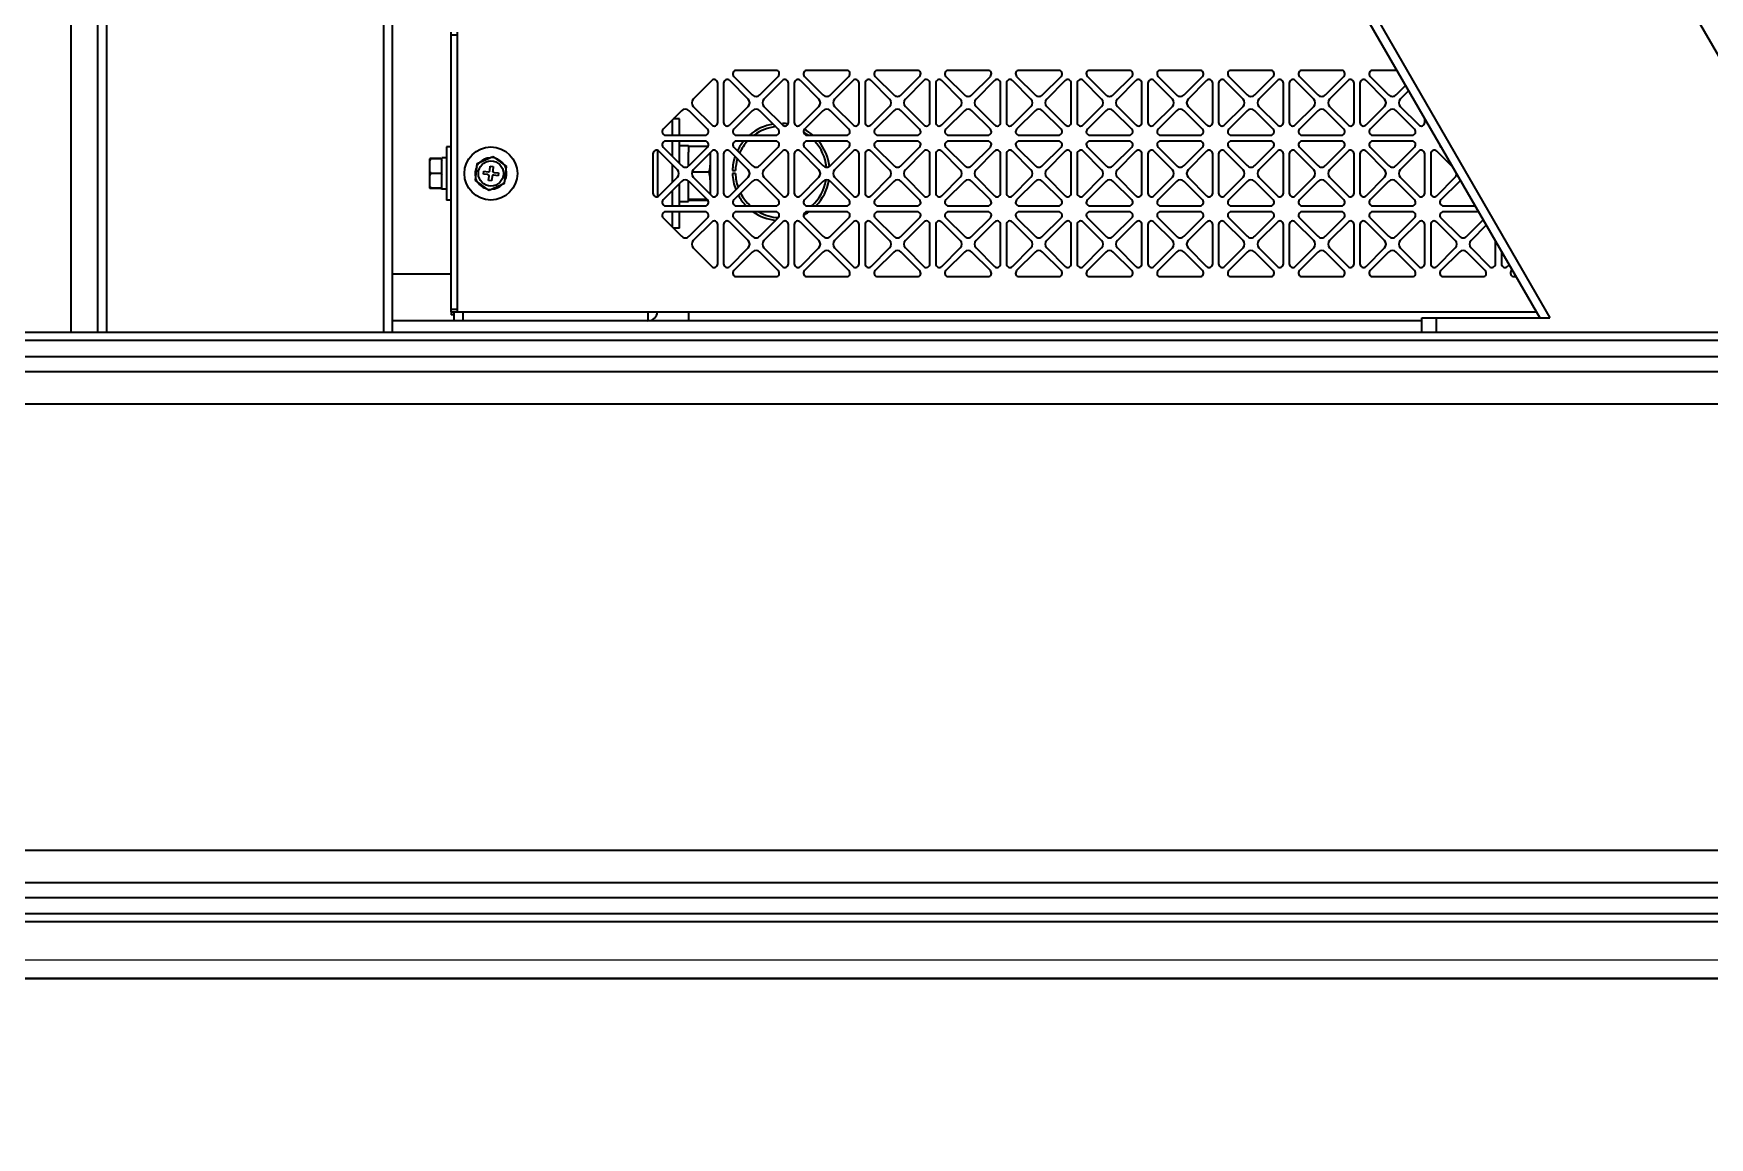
# Model space of a CAD drawing. Header units: millimetres. Extents: x 32496 to 166256, y 3504 to 23939.
# Drawn here: x 72900 to 73469, y 12027 to 12402 of the extents above; entities that cross this region are included whole.
import ezdxf

# ---------------------------------------------------------------- set-up
doc = ezdxf.new("R2010")
doc.units = ezdxf.units.MM
doc.layers.get('0').update_dxf_attribs({"lineweight": 35})
doc.layers.add('02___PRT_ALL_AXES', color=90, linetype='Continuous')

# ---------------------------------------------------------------- blocks, each defined once
blk = doc.blocks.new('DRGTJHYTHRTTR')
at = {"layer": '02___PRT_ALL_AXES', "color": 7, "linetype": 'Continuous'}
blk.add_line((60556.04, -50885.69), (45964.04, -50885.69), dxfattribs=at)
blk = doc.blocks.new('8-1250')
at = {"linetype": 'Continuous'}
for p, q in [((-133.13, -34671.29), (-133.13, -32152.29)), ((-124.13, -32152.29), (-124.13, -34671.29)), ((-121.13, -32152.29), (-121.13, -34671.29)), ((-27.13, -32152.29), (-27.13, -34671.29)), ((-19.13, -33806.26), (477.41, -34666.29)), ((-19.13, -33994.26), (368.87, -34666.29)), ((-19.13, -34000.26), (365.4, -34666.29)), ((-24.13, -34039.83), (-24.13, -34671.29)), ((-4.13, -34664.29), (-4.13, -34569.29)), ((-2.13, -34570.29), (-4.13, -34570.29)), ((-2.13, -34569.29), (-2.13, -34570.29)), ((-2.13, -34570.29), (-2.13, -34663.29)), ((106.06, -34582.29), (92.68, -34582.29)), ((130.06, -34582.29), (116.68, -34582.29)), ((154.06, -34582.29), (140.68, -34582.29)), ((178.06, -34582.29), (164.68, -34582.29)), ((202.06, -34582.29), (188.68, -34582.29)), ((226.06, -34582.29), (212.68, -34582.29)), ((250.06, -34582.29), (236.68, -34582.29)), ((274.06, -34582.29), (260.68, -34582.29)), ((298.06, -34582.29), (284.68, -34582.29)), ((316.9, -34582.29), (308.68, -34582.29)), ((84.32, -34585.75), (78.06, -34592.02)), ((86.37, -34599.98), (86.37, -34586.6)), ((88.37, -34586.6), (88.37, -34599.98)), ((96.69, -34592.02), (90.42, -34585.75)), ((91.83, -34584.34), (98.1, -34590.6)), ((100.65, -34590.6), (106.91, -34584.34)), ((108.32, -34585.75), (102.06, -34592.02)), ((110.37, -34599.98), (110.37, -34586.6)), ((112.37, -34586.6), (112.37, -34599.98)), ((120.69, -34592.02), (114.42, -34585.75)), ((115.83, -34584.34), (122.1, -34590.6)), ((124.65, -34590.6), (130.91, -34584.34)), ((132.32, -34585.75), (126.06, -34592.02)), ((134.37, -34599.98), (134.37, -34586.6)), ((136.37, -34586.6), (136.37, -34599.98)), ((144.69, -34592.02), (138.42, -34585.75)), ((139.83, -34584.34), (146.1, -34590.6)), ((148.65, -34590.6), (154.91, -34584.34)), ((156.32, -34585.75), (150.06, -34592.02)), ((158.37, -34599.98), (158.37, -34586.6)), ((160.37, -34586.6), (160.37, -34599.98)), ((168.69, -34592.02), (162.42, -34585.75)), ((163.83, -34584.34), (170.1, -34590.6)), ((172.65, -34590.6), (178.91, -34584.34)), ((180.32, -34585.75), (174.06, -34592.02)), ((182.37, -34599.98), (182.37, -34586.6)), ((184.37, -34586.6), (184.37, -34599.98)), ((192.69, -34592.02), (186.42, -34585.75)), ((187.83, -34584.34), (194.1, -34590.6)), ((196.65, -34590.6), (202.91, -34584.34)), ((204.32, -34585.75), (198.06, -34592.02)), ((206.37, -34599.98), (206.37, -34586.6)), ((208.37, -34586.6), (208.37, -34599.98)), ((216.69, -34592.02), (210.42, -34585.75)), ((211.83, -34584.34), (218.1, -34590.6)), ((220.65, -34590.6), (226.91, -34584.34)), ((228.32, -34585.75), (222.06, -34592.02)), ((230.37, -34599.98), (230.37, -34586.6)), ((232.37, -34586.6), (232.37, -34599.98)), ((240.69, -34592.02), (234.42, -34585.75)), ((235.83, -34584.34), (242.1, -34590.6)), ((244.65, -34590.6), (250.91, -34584.34)), ((252.32, -34585.75), (246.06, -34592.02)), ((254.37, -34599.98), (254.37, -34586.6)), ((256.37, -34586.6), (256.37, -34599.98)), ((264.69, -34592.02), (258.42, -34585.75)), ((259.83, -34584.34), (266.1, -34590.6)), ((268.65, -34590.6), (274.91, -34584.34)), ((276.32, -34585.75), (270.06, -34592.02)), ((278.37, -34599.98), (278.37, -34586.6)), ((280.37, -34586.6), (280.37, -34599.98)), ((288.69, -34592.02), (282.42, -34585.75)), ((283.83, -34584.34), (290.1, -34590.6)), ((292.65, -34590.6), (298.91, -34584.34)), ((300.32, -34585.75), (294.06, -34592.02)), ((302.37, -34599.98), (302.37, -34586.6)), ((304.37, -34586.6), (304.37, -34599.98)), ((312.69, -34592.02), (306.42, -34585.75)), ((307.83, -34584.34), (314.1, -34590.6)), ((316.65, -34590.6), (319.85, -34587.39)), ((320.89, -34589.19), (318.06, -34592.02)), ((74.1, -34595.98), (67.83, -34602.24)), ((70.87, -34599.2), (70.87, -34604.29)), ((73.37, -34598.79), (71.29, -34598.79)), ((73.37, -34604.29), (73.37, -34598.79)), ((82.91, -34602.24), (76.65, -34595.98)), ((78.06, -34594.56), (84.32, -34600.83)), ((90.42, -34600.83), (96.69, -34594.56)), ((98.1, -34595.98), (91.83, -34602.24)), ((106.91, -34602.24), (100.65, -34595.98)), ((102.06, -34594.56), (108.32, -34600.83)), ((114.42, -34600.83), (120.69, -34594.56)), ((122.1, -34595.98), (115.83, -34602.24)), ((130.91, -34602.24), (124.65, -34595.98)), ((126.06, -34594.56), (132.32, -34600.83)), ((138.42, -34600.83), (144.69, -34594.56)), ((146.1, -34595.98), (139.83, -34602.24)), ((154.91, -34602.24), (148.65, -34595.98)), ((150.06, -34594.56), (156.32, -34600.83)), ((162.42, -34600.83), (168.69, -34594.56)), ((170.1, -34595.98), (163.83, -34602.24)), ((178.91, -34602.24), (172.65, -34595.98)), ((174.06, -34594.56), (180.32, -34600.83)), ((186.42, -34600.83), (192.69, -34594.56)), ((194.1, -34595.98), (187.83, -34602.24)), ((202.91, -34602.24), (196.65, -34595.98)), ((198.06, -34594.56), (204.32, -34600.83)), ((210.42, -34600.83), (216.69, -34594.56)), ((218.1, -34595.98), (211.83, -34602.24)), ((226.91, -34602.24), (220.65, -34595.98)), ((222.06, -34594.56), (228.32, -34600.83)), ((234.42, -34600.83), (240.69, -34594.56)), ((242.1, -34595.98), (235.83, -34602.24)), ((250.91, -34602.24), (244.65, -34595.98)), ((246.06, -34594.56), (252.32, -34600.83)), ((258.42, -34600.83), (264.69, -34594.56)), ((266.1, -34595.98), (259.83, -34602.24)), ((274.91, -34602.24), (268.65, -34595.98)), ((270.06, -34594.56), (276.32, -34600.83)), ((282.42, -34600.83), (288.69, -34594.56)), ((290.1, -34595.98), (283.83, -34602.24)), ((298.91, -34602.24), (292.65, -34595.98)), ((294.06, -34594.56), (300.32, -34600.83)), ((306.42, -34600.83), (312.69, -34594.56)), ((314.1, -34595.98), (307.83, -34602.24)), ((322.91, -34602.24), (316.65, -34595.98)), ((318.06, -34594.56), (324.32, -34600.83)), ((326.37, -34599.98), (326.37, -34598.69)), ((68.68, -34604.29), (82.06, -34604.29)), ((92.68, -34604.29), (106.06, -34604.29)), ((108.37, -34600.3), (108.37, -34600.87)), ((116.68, -34604.29), (130.06, -34604.29)), ((140.68, -34604.29), (154.06, -34604.29)), ((164.68, -34604.29), (178.06, -34604.29)), ((188.68, -34604.29), (202.06, -34604.29)), ((212.68, -34604.29), (226.06, -34604.29)), ((236.68, -34604.29), (250.06, -34604.29)), ((260.68, -34604.29), (274.06, -34604.29)), ((284.68, -34604.29), (298.06, -34604.29)), ((308.68, -34604.29), (322.06, -34604.29)), ((-4.13, -34608.29), (-5.73, -34608.29)), ((-5.73, -34608.29), (-5.73, -34626.29)), ((64.37, -34610.6), (64.37, -34623.98)), ((65.87, -34609.45), (65.87, -34625.13)), ((72.69, -34616.02), (66.42, -34609.75)), ((67.83, -34608.34), (74.1, -34614.6)), ((82.06, -34606.29), (68.68, -34606.29)), ((70.87, -34606.29), (70.87, -34611.37)), ((73.37, -34613.87), (73.37, -34606.29)), ((73.37, -34607.84), (76.47, -34607.84)), ((76.47, -34608.09), (76.47, -34607.84)), ((83.1, -34608.09), (76.47, -34608.09)), ((76.47, -34608.09), (76.47, -34610.06)), ((76.47, -34614.74), (76.47, -34610.06)), ((76.65, -34614.6), (82.91, -34608.34)), ((84.32, -34609.75), (78.06, -34616.02)), ((83.97, -34624.47), (83.97, -34610.1)), ((86.37, -34623.98), (86.37, -34610.6)), ((88.37, -34610.6), (88.37, -34623.98)), ((96.69, -34616.02), (90.42, -34609.75)), ((91.83, -34608.34), (98.1, -34614.6)), ((106.06, -34606.29), (92.68, -34606.29)), ((100.65, -34614.6), (106.91, -34608.34)), ((108.32, -34609.75), (102.06, -34616.02)), ((110.37, -34623.98), (110.37, -34610.6)), ((112.37, -34610.6), (112.37, -34623.98)), ((120.69, -34616.02), (114.42, -34609.75)), ((115.83, -34608.34), (122.1, -34614.6)), ((130.06, -34606.29), (116.68, -34606.29)), ((124.65, -34614.6), (130.91, -34608.34)), ((132.32, -34609.75), (126.06, -34616.02)), ((134.37, -34623.98), (134.37, -34610.6)), ((136.37, -34610.6), (136.37, -34623.98)), ((144.69, -34616.02), (138.42, -34609.75)), ((139.83, -34608.34), (146.1, -34614.6)), ((154.06, -34606.29), (140.68, -34606.29)), ((148.65, -34614.6), (154.91, -34608.34)), ((156.32, -34609.75), (150.06, -34616.02)), ((158.37, -34623.98), (158.37, -34610.6)), ((160.37, -34610.6), (160.37, -34623.98)), ((168.69, -34616.02), (162.42, -34609.75)), ((163.83, -34608.34), (170.1, -34614.6)), ((178.06, -34606.29), (164.68, -34606.29)), ((172.65, -34614.6), (178.91, -34608.34)), ((180.32, -34609.75), (174.06, -34616.02)), ((182.37, -34623.98), (182.37, -34610.6)), ((184.37, -34610.6), (184.37, -34623.98)), ((192.69, -34616.02), (186.42, -34609.75)), ((187.83, -34608.34), (194.1, -34614.6)), ((202.06, -34606.29), (188.68, -34606.29)), ((196.65, -34614.6), (202.91, -34608.34)), ((204.32, -34609.75), (198.06, -34616.02)), ((206.37, -34623.98), (206.37, -34610.6)), ((208.37, -34610.6), (208.37, -34623.98)), ((216.69, -34616.02), (210.42, -34609.75)), ((211.83, -34608.34), (218.1, -34614.6)), ((226.06, -34606.29), (212.68, -34606.29)), ((220.65, -34614.6), (226.91, -34608.34)), ((228.32, -34609.75), (222.06, -34616.02)), ((230.37, -34623.98), (230.37, -34610.6)), ((232.37, -34610.6), (232.37, -34623.98)), ((240.69, -34616.02), (234.42, -34609.75)), ((235.83, -34608.34), (242.1, -34614.6)), ((250.06, -34606.29), (236.68, -34606.29)), ((244.65, -34614.6), (250.91, -34608.34)), ((252.32, -34609.75), (246.06, -34616.02)), ((254.37, -34623.98), (254.37, -34610.6)), ((256.37, -34610.6), (256.37, -34623.98)), ((264.69, -34616.02), (258.42, -34609.75)), ((259.83, -34608.34), (266.1, -34614.6)), ((274.06, -34606.29), (260.68, -34606.29)), ((268.65, -34614.6), (274.91, -34608.34)), ((276.32, -34609.75), (270.06, -34616.02)), ((278.37, -34623.98), (278.37, -34610.6)), ((280.37, -34610.6), (280.37, -34623.98)), ((288.69, -34616.02), (282.42, -34609.75)), ((283.83, -34608.34), (290.1, -34614.6)), ((298.06, -34606.29), (284.68, -34606.29)), ((292.65, -34614.6), (298.91, -34608.34)), ((300.32, -34609.75), (294.06, -34616.02)), ((302.37, -34623.98), (302.37, -34610.6)), ((304.37, -34610.6), (304.37, -34623.98)), ((312.69, -34616.02), (306.42, -34609.75)), ((307.83, -34608.34), (314.1, -34614.6)), ((322.06, -34606.29), (308.68, -34606.29)), ((316.65, -34614.6), (322.91, -34608.34)), ((324.32, -34609.75), (318.06, -34616.02)), ((326.37, -34623.98), (326.37, -34610.6)), ((328.37, -34610.6), (328.37, -34623.98)), ((335.96, -34615.29), (330.42, -34609.75)), ((-11.33, -34612.25), (-11.33, -34612.29)), ((-11.33, -34612.29), (-11.03, -34612.29)), ((-11.33, -34622.29), (-11.33, -34612.29)), ((-7.63, -34612.24), (-11.03, -34612.24)), ((-7.63, -34612.29), (-11.03, -34612.29)), ((-7.33, -34612.29), (-7.63, -34612.29)), ((-5.73, -34611.94), (-7.33, -34611.94)), ((-7.33, -34622.64), (-7.33, -34611.94)), ((4.09, -34619.63), (4.71, -34613.89)), ((4.71, -34613.89), (9.99, -34611.55)), ((8.98, -34616.24), (9.14, -34614.75)), ((9.14, -34614.75), (10.14, -34614.86)), ((10.14, -34614.86), (9.98, -34616.35)), ((9.99, -34611.55), (14.65, -34614.95)), ((14.04, -34620.69), (14.65, -34614.95)), ((70.87, -34614.2), (70.87, -34620.37)), ((91.38, -34616.29), (92.38, -34616.29)), ((-7.63, -34617.29), (-11.03, -34617.29)), ((8.76, -34623.03), (4.09, -34619.63)), ((6.83, -34617.52), (6.94, -34616.53)), ((8.32, -34617.68), (6.83, -34617.52)), ((6.94, -34616.53), (8.43, -34616.69)), ((8.61, -34619.72), (8.77, -34618.23)), ((9.6, -34619.83), (8.61, -34619.72)), ((14.04, -34620.69), (8.76, -34623.03)), ((9.76, -34618.34), (9.6, -34619.83)), ((11.8, -34618.05), (10.31, -34617.89)), ((10.42, -34616.9), (11.91, -34617.06)), ((11.91, -34617.06), (11.8, -34618.05)), ((66.42, -34624.83), (72.69, -34618.56)), ((74.1, -34619.98), (67.83, -34626.24)), ((73.37, -34628.29), (73.37, -34620.7)), ((76.47, -34623.98), (76.47, -34619.83)), ((82.91, -34626.24), (76.65, -34619.98)), ((83.47, -34616.87), (77.59, -34616.87)), ((78.06, -34618.56), (84.32, -34624.83)), ((90.42, -34624.83), (96.69, -34618.56)), ((92.38, -34617.29), (91.38, -34617.29)), ((98.1, -34619.98), (91.83, -34626.24)), ((106.91, -34626.24), (100.65, -34619.98)), ((102.06, -34618.56), (108.32, -34624.83)), ((114.42, -34624.83), (120.69, -34618.56)), ((122.1, -34619.98), (115.83, -34626.24)), ((130.91, -34626.24), (124.65, -34619.98)), ((126.06, -34618.56), (132.32, -34624.83)), ((138.42, -34624.83), (144.69, -34618.56)), ((146.1, -34619.98), (139.83, -34626.24)), ((154.91, -34626.24), (148.65, -34619.98)), ((150.06, -34618.56), (156.32, -34624.83)), ((162.42, -34624.83), (168.69, -34618.56)), ((170.1, -34619.98), (163.83, -34626.24)), ((178.91, -34626.24), (172.65, -34619.98)), ((174.06, -34618.56), (180.32, -34624.83)), ((186.42, -34624.83), (192.69, -34618.56)), ((194.1, -34619.98), (187.83, -34626.24)), ((202.91, -34626.24), (196.65, -34619.98)), ((198.06, -34618.56), (204.32, -34624.83)), ((210.42, -34624.83), (216.69, -34618.56)), ((218.1, -34619.98), (211.83, -34626.24)), ((226.91, -34626.24), (220.65, -34619.98)), ((222.06, -34618.56), (228.32, -34624.83)), ((234.42, -34624.83), (240.69, -34618.56)), ((242.1, -34619.98), (235.83, -34626.24)), ((250.91, -34626.24), (244.65, -34619.98)), ((246.06, -34618.56), (252.32, -34624.83)), ((258.42, -34624.83), (264.69, -34618.56)), ((266.1, -34619.98), (259.83, -34626.24)), ((274.91, -34626.24), (268.65, -34619.98)), ((270.06, -34618.56), (276.32, -34624.83)), ((282.42, -34624.83), (288.69, -34618.56)), ((290.1, -34619.98), (283.83, -34626.24)), ((298.91, -34626.24), (292.65, -34619.98)), ((294.06, -34618.56), (300.32, -34624.83)), ((306.42, -34624.83), (312.69, -34618.56)), ((314.1, -34619.98), (307.83, -34626.24)), ((322.91, -34626.24), (316.65, -34619.98)), ((318.06, -34618.56), (324.32, -34624.83)), ((330.42, -34624.83), (336.69, -34618.56)), ((338.1, -34619.98), (331.83, -34626.24)), ((-11.03, -34622.29), (-11.33, -34622.29)), ((-11.33, -34622.29), (-11.33, -34622.33)), ((-11.06, -34622.29), (-11.05, -34622.3)), ((-11.06, -34622.29), (-11.05, -34622.3)), ((-7.63, -34622.29), (-11.03, -34622.29)), ((-7.63, -34622.34), (-11.03, -34622.34)), ((-7.63, -34622.29), (-7.33, -34622.29)), ((-7.6, -34622.29), (-7.61, -34622.3)), ((-7.6, -34622.29), (-7.61, -34622.3)), ((-5.73, -34622.64), (-7.33, -34622.64)), ((-4.13, -34626.29), (-5.73, -34626.29)), ((70.87, -34623.2), (70.87, -34628.29)), ((73.37, -34626.74), (76.47, -34626.74)), ((76.47, -34626.17), (76.47, -34623.98)), ((82.74, -34626.07), (76.47, -34626.07)), ((76.47, -34626.74), (76.47, -34626.17)), ((83.1, -34626.49), (76.47, -34626.49)), ((67.83, -34632.34), (74.1, -34638.6)), ((68.68, -34628.29), (82.06, -34628.29)), ((82.06, -34630.29), (68.68, -34630.29)), ((70.87, -34630.29), (70.87, -34635.37)), ((73.37, -34635.79), (73.37, -34630.29)), ((76.65, -34638.6), (82.91, -34632.34)), ((91.83, -34632.34), (98.1, -34638.6)), ((92.68, -34628.29), (106.06, -34628.29)), ((106.06, -34630.29), (92.68, -34630.29)), ((100.65, -34638.6), (106.91, -34632.34)), ((115.83, -34632.34), (122.1, -34638.6)), ((116.68, -34628.29), (130.06, -34628.29)), ((130.06, -34630.29), (116.68, -34630.29)), ((124.65, -34638.6), (130.91, -34632.34)), ((139.83, -34632.34), (146.1, -34638.6)), ((140.68, -34628.29), (154.06, -34628.29)), ((154.06, -34630.29), (140.68, -34630.29)), ((148.65, -34638.6), (154.91, -34632.34)), ((163.83, -34632.34), (170.1, -34638.6)), ((164.68, -34628.29), (178.06, -34628.29)), ((178.06, -34630.29), (164.68, -34630.29)), ((172.65, -34638.6), (178.91, -34632.34)), ((187.83, -34632.34), (194.1, -34638.6)), ((188.68, -34628.29), (202.06, -34628.29)), ((202.06, -34630.29), (188.68, -34630.29)), ((196.65, -34638.6), (202.91, -34632.34)), ((211.83, -34632.34), (218.1, -34638.6)), ((212.68, -34628.29), (226.06, -34628.29)), ((226.06, -34630.29), (212.68, -34630.29)), ((220.65, -34638.6), (226.91, -34632.34)), ((235.83, -34632.34), (242.1, -34638.6)), ((236.68, -34628.29), (250.06, -34628.29)), ((250.06, -34630.29), (236.68, -34630.29)), ((244.65, -34638.6), (250.91, -34632.34)), ((259.83, -34632.34), (266.1, -34638.6)), ((260.68, -34628.29), (274.06, -34628.29)), ((274.06, -34630.29), (260.68, -34630.29)), ((268.65, -34638.6), (274.91, -34632.34)), ((283.83, -34632.34), (290.1, -34638.6)), ((284.68, -34628.29), (298.06, -34628.29)), ((298.06, -34630.29), (284.68, -34630.29)), ((292.65, -34638.6), (298.91, -34632.34)), ((307.83, -34632.34), (314.1, -34638.6)), ((308.68, -34628.29), (322.06, -34628.29)), ((322.06, -34630.29), (308.68, -34630.29)), ((316.65, -34638.6), (322.91, -34632.34)), ((331.83, -34632.34), (338.1, -34638.6)), ((332.68, -34628.29), (343.46, -34628.29)), ((344.62, -34630.29), (332.68, -34630.29)), ((340.65, -34638.6), (346.21, -34633.04)), ((73.37, -34635.79), (71.29, -34635.79)), ((84.32, -34633.75), (78.06, -34640.02)), ((86.37, -34647.98), (86.37, -34634.6)), ((88.37, -34634.6), (88.37, -34647.98)), ((96.69, -34640.02), (90.42, -34633.75)), ((108.32, -34633.75), (102.06, -34640.02)), ((110.37, -34647.98), (110.37, -34634.6)), ((112.37, -34634.6), (112.37, -34647.98)), ((120.69, -34640.02), (114.42, -34633.75)), ((132.32, -34633.75), (126.06, -34640.02)), ((134.37, -34647.98), (134.37, -34634.6)), ((136.37, -34634.6), (136.37, -34647.98)), ((144.69, -34640.02), (138.42, -34633.75)), ((156.32, -34633.75), (150.06, -34640.02)), ((158.37, -34647.98), (158.37, -34634.6)), ((160.37, -34634.6), (160.37, -34647.98)), ((168.69, -34640.02), (162.42, -34633.75)), ((180.32, -34633.75), (174.06, -34640.02)), ((182.37, -34647.98), (182.37, -34634.6)), ((184.37, -34634.6), (184.37, -34647.98)), ((192.69, -34640.02), (186.42, -34633.75)), ((204.32, -34633.75), (198.06, -34640.02)), ((206.37, -34647.98), (206.37, -34634.6)), ((208.37, -34634.6), (208.37, -34647.98)), ((216.69, -34640.02), (210.42, -34633.75)), ((228.32, -34633.75), (222.06, -34640.02)), ((230.37, -34647.98), (230.37, -34634.6)), ((232.37, -34634.6), (232.37, -34647.98)), ((240.69, -34640.02), (234.42, -34633.75)), ((252.32, -34633.75), (246.06, -34640.02)), ((254.37, -34647.98), (254.37, -34634.6)), ((256.37, -34634.6), (256.37, -34647.98)), ((264.69, -34640.02), (258.42, -34633.75)), ((276.32, -34633.75), (270.06, -34640.02)), ((278.37, -34647.98), (278.37, -34634.6)), ((280.37, -34634.6), (280.37, -34647.98)), ((288.69, -34640.02), (282.42, -34633.75)), ((300.32, -34633.75), (294.06, -34640.02)), ((302.37, -34647.98), (302.37, -34634.6)), ((304.37, -34634.6), (304.37, -34647.98)), ((312.69, -34640.02), (306.42, -34633.75)), ((324.32, -34633.75), (318.06, -34640.02)), ((326.37, -34647.98), (326.37, -34634.6)), ((328.37, -34634.6), (328.37, -34647.98)), ((336.69, -34640.02), (330.42, -34633.75)), ((347.24, -34634.83), (342.06, -34640.02)), ((78.06, -34642.56), (84.32, -34648.83)), ((90.42, -34648.83), (96.69, -34642.56)), ((98.1, -34643.98), (91.83, -34650.24)), ((106.91, -34650.24), (100.65, -34643.98)), ((102.06, -34642.56), (108.32, -34648.83)), ((114.42, -34648.83), (120.69, -34642.56)), ((122.1, -34643.98), (115.83, -34650.24)), ((130.91, -34650.24), (124.65, -34643.98)), ((126.06, -34642.56), (132.32, -34648.83)), ((138.42, -34648.83), (144.69, -34642.56)), ((146.1, -34643.98), (139.83, -34650.24)), ((154.91, -34650.24), (148.65, -34643.98)), ((150.06, -34642.56), (156.32, -34648.83)), ((162.42, -34648.83), (168.69, -34642.56)), ((170.1, -34643.98), (163.83, -34650.24)), ((178.91, -34650.24), (172.65, -34643.98)), ((174.06, -34642.56), (180.32, -34648.83)), ((186.42, -34648.83), (192.69, -34642.56)), ((194.1, -34643.98), (187.83, -34650.24)), ((202.91, -34650.24), (196.65, -34643.98)), ((198.06, -34642.56), (204.32, -34648.83)), ((210.42, -34648.83), (216.69, -34642.56)), ((218.1, -34643.98), (211.83, -34650.24)), ((226.91, -34650.24), (220.65, -34643.98)), ((222.06, -34642.56), (228.32, -34648.83)), ((234.42, -34648.83), (240.69, -34642.56)), ((242.1, -34643.98), (235.83, -34650.24)), ((250.91, -34650.24), (244.65, -34643.98)), ((246.06, -34642.56), (252.32, -34648.83)), ((258.42, -34648.83), (264.69, -34642.56)), ((266.1, -34643.98), (259.83, -34650.24)), ((274.91, -34650.24), (268.65, -34643.98)), ((270.06, -34642.56), (276.32, -34648.83)), ((282.42, -34648.83), (288.69, -34642.56)), ((290.1, -34643.98), (283.83, -34650.24)), ((298.91, -34650.24), (292.65, -34643.98)), ((294.06, -34642.56), (300.32, -34648.83)), ((306.42, -34648.83), (312.69, -34642.56)), ((314.1, -34643.98), (307.83, -34650.24)), ((322.91, -34650.24), (316.65, -34643.98)), ((318.06, -34642.56), (324.32, -34648.83)), ((330.42, -34648.83), (336.69, -34642.56)), ((338.1, -34643.98), (331.83, -34650.24)), ((346.91, -34650.24), (340.65, -34643.98)), ((342.06, -34642.56), (348.32, -34648.83)), ((350.37, -34647.98), (350.37, -34640.26)), ((352.37, -34643.72), (352.37, -34647.98)), ((354.42, -34648.83), (354.99, -34648.26)), ((356.03, -34650.05), (355.83, -34650.24)), ((-24.13, -34651.29), (-4.13, -34651.29)), ((92.68, -34652.29), (106.06, -34652.29)), ((116.68, -34652.29), (130.06, -34652.29)), ((140.68, -34652.29), (154.06, -34652.29)), ((164.68, -34652.29), (178.06, -34652.29)), ((188.68, -34652.29), (202.06, -34652.29)), ((212.68, -34652.29), (226.06, -34652.29)), ((236.68, -34652.29), (250.06, -34652.29)), ((260.68, -34652.29), (274.06, -34652.29)), ((284.68, -34652.29), (298.06, -34652.29)), ((308.68, -34652.29), (322.06, -34652.29)), ((332.68, -34652.29), (346.06, -34652.29)), ((356.68, -34652.29), (357.32, -34652.29)), ((325.4, -34667.29), (-24.13, -34667.29)), ((-4.13, -34663.29), (-2.13, -34663.29)), ((-4.13, -34664.29), (364.25, -34664.29)), ((-4.13, -34664.29), (-4.13, -34665.29)), ((-3.13, -34665.29), (-4.13, -34665.29)), ((-3.13, -34664.88), (-3.13, -34664.29)), ((-3.13, -34667.29), (-3.13, -34664.88)), ((-2.13, -34663.29), (-2.13, -34664.29)), ((-0.13, -34664.29), (-0.13, -34667.29)), ((62.67, -34664.29), (62.67, -34667.29)), ((76.57, -34667.29), (76.57, -34664.29)), ((325.4, -34666.29), (368.87, -34666.29)), ((325.4, -34671.29), (325.4, -34666.29)), ((330.4, -34671.29), (330.4, -34666.29)), ((-121.13, -34671.29), (-1209.63, -34671.29)), ((-24.13, -34671.29), (-124.13, -34671.29)), ((330.4, -34671.29), (-27.13, -34671.29)), ((520.87, -34671.29), (325.4, -34671.29)), ((3761.37, -34674.01), (-7907.13, -34674.01)), ((3761.37, -34679.48), (-7907.13, -34679.48)), ((3115.87, -34684.6), (-7857.13, -34684.6)), ((3115.87, -34695.54), (-7857.13, -34695.54)), ((4052.87, -34847.03), (-7783.13, -34847.03)), ((4052.87, -34857.98), (-7783.13, -34857.98)), ((4052.87, -34863.1), (-7783.13, -34863.1)), ((4052.87, -34868.57), (-7783.13, -34868.57)), ((4052.87, -34871.29), (-7783.13, -34871.29))]:
    blk.add_line(p, q, dxfattribs=at)
for radius in [9, 4.25]:
    blk.add_circle((9.37, -34617.29), radius, dxfattribs=at)
for centre, radius, start, end in [((92.68, -34583.49), 1.2, 90, 225), ((106.06, -34583.49), 1.2, 315, 90), ((116.68, -34583.49), 1.2, 90, 225), ((130.06, -34583.49), 1.2, 315, 90), ((140.68, -34583.49), 1.2, 90, 225), ((154.06, -34583.49), 1.2, 315, 90), ((164.68, -34583.49), 1.2, 90, 225), ((178.06, -34583.49), 1.2, 315, 90), ((188.68, -34583.49), 1.2, 90, 225), ((202.06, -34583.49), 1.2, 315, 90), ((212.68, -34583.49), 1.2, 90, 225), ((226.06, -34583.49), 1.2, 315, 90), ((236.68, -34583.49), 1.2, 90, 225), ((250.06, -34583.49), 1.2, 315, 90), ((260.68, -34583.49), 1.2, 90, 225), ((274.06, -34583.49), 1.2, 315, 90), ((284.68, -34583.49), 1.2, 90, 225), ((298.06, -34583.49), 1.2, 315, 90), ((308.68, -34583.49), 1.2, 90, 225), ((85.17, -34586.6), 1.2, 0, 135), ((89.57, -34586.6), 1.2, 45, 180), ((109.17, -34586.6), 1.2, 0, 135), ((113.57, -34586.6), 1.2, 45, 180), ((133.17, -34586.6), 1.2, 0, 135), ((137.57, -34586.6), 1.2, 45, 180), ((157.17, -34586.6), 1.2, 0, 135), ((161.57, -34586.6), 1.2, 45, 180), ((181.17, -34586.6), 1.2, 0, 135), ((185.57, -34586.6), 1.2, 45, 180), ((205.17, -34586.6), 1.2, 0, 135), ((209.57, -34586.6), 1.2, 45, 180), ((229.17, -34586.6), 1.2, 0, 135), ((233.57, -34586.6), 1.2, 45, 180), ((253.17, -34586.6), 1.2, 0, 135), ((257.57, -34586.6), 1.2, 45, 180), ((277.17, -34586.6), 1.2, 0, 135), ((281.57, -34586.6), 1.2, 45, 180), ((301.17, -34586.6), 1.2, 0, 135), ((305.57, -34586.6), 1.2, 45, 180), ((79.33, -34593.29), 1.8, 135, 225), ((95.41, -34593.29), 1.8, 315, 45), ((99.37, -34589.33), 1.8, 225, 315), ((103.33, -34593.29), 1.8, 135, 225), ((119.41, -34593.29), 1.8, 315, 45), ((123.37, -34589.33), 1.8, 225, 315), ((127.33, -34593.29), 1.8, 135, 225), ((143.41, -34593.29), 1.8, 315, 45), ((147.37, -34589.33), 1.8, 225, 315), ((151.33, -34593.29), 1.8, 135, 225), ((167.41, -34593.29), 1.8, 315, 45), ((171.37, -34589.33), 1.8, 225, 315), ((175.33, -34593.29), 1.8, 135, 225), ((191.41, -34593.29), 1.8, 315, 45), ((195.37, -34589.33), 1.8, 225, 315), ((199.33, -34593.29), 1.8, 135, 225), ((215.41, -34593.29), 1.8, 315, 45), ((219.37, -34589.33), 1.8, 225, 315), ((223.33, -34593.29), 1.8, 135, 225), ((239.41, -34593.29), 1.8, 315, 45), ((243.37, -34589.33), 1.8, 225, 315), ((247.33, -34593.29), 1.8, 135, 225), ((263.41, -34593.29), 1.8, 315, 45), ((267.37, -34589.33), 1.8, 225, 315), ((271.33, -34593.29), 1.8, 135, 225), ((287.41, -34593.29), 1.8, 315, 45), ((291.37, -34589.33), 1.8, 225, 315), ((295.33, -34593.29), 1.8, 135, 225), ((311.41, -34593.29), 1.8, 315, 45), ((315.37, -34589.33), 1.8, 225, 315), ((319.33, -34593.29), 1.8, 135, 225), ((75.37, -34597.25), 1.8, 45, 135), ((99.37, -34597.25), 1.8, 45, 135), ((123.37, -34597.25), 1.8, 45, 135), ((147.37, -34597.25), 1.8, 45, 135), ((171.37, -34597.25), 1.8, 45, 135), ((195.37, -34597.25), 1.8, 45, 135), ((219.37, -34597.25), 1.8, 45, 135), ((243.37, -34597.25), 1.8, 45, 135), ((267.37, -34597.25), 1.8, 45, 135), ((291.37, -34597.25), 1.8, 45, 135), ((315.37, -34597.25), 1.8, 45, 135), ((68.68, -34603.09), 1.2, 135, 270), ((82.06, -34603.09), 1.2, 270, 45), ((85.17, -34599.98), 1.2, 225, 0), ((89.57, -34599.98), 1.2, 180, 315), ((92.68, -34603.09), 1.2, 135, 270), ((107.87, -34616.79), 16.5, 99.3509, 130.6683), ((107.87, -34616.79), 15.5, 96.6565, 126.1377), ((106.06, -34603.09), 1.2, 270, 45), ((109.17, -34599.98), 1.2, 225, 0), ((107.87, -34616.79), 16.5, 81.6555, 88.2635), ((113.57, -34599.98), 1.2, 180, 315), ((116.68, -34603.09), 1.2, 135, 270), ((107.87, -34616.79), 15.5, 53.8624, 60.4118), ((107.87, -34616.79), 16.5, 49.3326, 61.3742), ((130.06, -34603.09), 1.2, 270, 45), ((133.17, -34599.98), 1.2, 225, 0), ((137.57, -34599.98), 1.2, 180, 315), ((140.68, -34603.09), 1.2, 135, 270), ((154.06, -34603.09), 1.2, 270, 45), ((157.17, -34599.98), 1.2, 225, 0), ((161.57, -34599.98), 1.2, 180, 315), ((164.68, -34603.09), 1.2, 135, 270), ((178.06, -34603.09), 1.2, 270, 45), ((181.17, -34599.98), 1.2, 225, 0), ((185.57, -34599.98), 1.2, 180, 315), ((188.68, -34603.09), 1.2, 135, 270), ((202.06, -34603.09), 1.2, 270, 45), ((205.17, -34599.98), 1.2, 225, 0), ((209.57, -34599.98), 1.2, 180, 315), ((212.68, -34603.09), 1.2, 135, 270), ((226.06, -34603.09), 1.2, 270, 45), ((229.17, -34599.98), 1.2, 225, 0), ((233.57, -34599.98), 1.2, 180, 315), ((236.68, -34603.09), 1.2, 135, 270), ((250.06, -34603.09), 1.2, 270, 45), ((253.17, -34599.98), 1.2, 225, 0), ((257.57, -34599.98), 1.2, 180, 315), ((260.68, -34603.09), 1.2, 135, 270), ((274.06, -34603.09), 1.2, 270, 45), ((277.17, -34599.98), 1.2, 225, 0), ((281.57, -34599.98), 1.2, 180, 315), ((284.68, -34603.09), 1.2, 135, 270), ((298.06, -34603.09), 1.2, 270, 45), ((301.17, -34599.98), 1.2, 225, 0), ((305.57, -34599.98), 1.2, 180, 315), ((308.68, -34603.09), 1.2, 135, 270), ((322.06, -34603.09), 1.2, 270, 45), ((325.17, -34599.98), 1.2, 225, 0), ((65.57, -34610.6), 1.2, 45, 180), ((68.68, -34607.49), 1.2, 90, 225), ((82.06, -34607.49), 1.2, 315, 90), ((85.17, -34610.6), 1.2, 0, 135), ((89.57, -34610.6), 1.2, 45, 180), ((92.68, -34607.49), 1.2, 90, 225), ((107.87, -34616.79), 16.5, 140.4498, 153.9785), ((107.87, -34616.79), 15.5, 137.2859, 155.2721), ((106.06, -34607.49), 1.2, 315, 90), ((109.17, -34610.6), 1.2, 0, 135), ((113.57, -34610.6), 1.2, 45, 180), ((116.68, -34607.49), 1.2, 90, 225), ((107.87, -34616.79), 15.5, 6.1975, 42.7133), ((107.87, -34616.79), 16.5, 6.6065, 39.5497), ((130.06, -34607.49), 1.2, 315, 90), ((133.17, -34610.6), 1.2, 0, 135), ((137.57, -34610.6), 1.2, 45, 180), ((140.68, -34607.49), 1.2, 90, 225), ((154.06, -34607.49), 1.2, 315, 90), ((157.17, -34610.6), 1.2, 0, 135), ((161.57, -34610.6), 1.2, 45, 180), ((164.68, -34607.49), 1.2, 90, 225), ((178.06, -34607.49), 1.2, 315, 90), ((181.17, -34610.6), 1.2, 0, 135), ((185.57, -34610.6), 1.2, 45, 180), ((188.68, -34607.49), 1.2, 90, 225), ((202.06, -34607.49), 1.2, 315, 90), ((205.17, -34610.6), 1.2, 0, 135), ((209.57, -34610.6), 1.2, 45, 180), ((212.68, -34607.49), 1.2, 90, 225), ((226.06, -34607.49), 1.2, 315, 90), ((229.17, -34610.6), 1.2, 0, 135), ((233.57, -34610.6), 1.2, 45, 180), ((236.68, -34607.49), 1.2, 90, 225), ((250.06, -34607.49), 1.2, 315, 90), ((253.17, -34610.6), 1.2, 0, 135), ((257.57, -34610.6), 1.2, 45, 180), ((260.68, -34607.49), 1.2, 90, 225), ((274.06, -34607.49), 1.2, 315, 90), ((277.17, -34610.6), 1.2, 0, 135), ((281.57, -34610.6), 1.2, 45, 180), ((284.68, -34607.49), 1.2, 90, 225), ((298.06, -34607.49), 1.2, 315, 90), ((301.17, -34610.6), 1.2, 0, 135), ((305.57, -34610.6), 1.2, 45, 180), ((308.68, -34607.49), 1.2, 90, 225), ((322.06, -34607.49), 1.2, 315, 90), ((325.17, -34610.6), 1.2, 0, 135), ((329.57, -34610.6), 1.2, 45, 180), ((332.68, -34607.49), 1.2, 183.1568, 225), ((9.37, -34617.29), 5.35, 153.0614, 194.7408), ((9.37, -34617.29), 5.47, 137.9086, 149.8935), ((9.37, -34617.29), 5.35, 93.0614, 134.7408), ((8.48, -34616.19), 0.5, 263.9011, 353.9011), ((9.37, -34617.29), 5.47, 77.9086, 89.8935), ((10.47, -34616.4), 0.5, 173.9011, 263.9011), ((9.37, -34617.29), 5.35, 33.0614, 74.7408), ((9.37, -34617.29), 5.47, 17.9086, 29.8935), ((9.37, -34617.29), 5.35, 333.0614, 14.7408), ((71.41, -34617.29), 1.8, 315, 45), ((75.37, -34613.33), 1.8, 225, 315), ((79.33, -34617.29), 1.8, 135, 225), ((107.87, -34616.79), 16.5, 161.5407, 178.2635), ((107.87, -34616.79), 15.5, 163.4078, 178.1514), ((95.41, -34617.29), 1.8, 315, 45), ((99.37, -34613.33), 1.8, 225, 315), ((103.33, -34617.29), 1.8, 135, 225), ((119.41, -34617.29), 1.8, 315, 45), ((123.37, -34613.33), 1.8, 225, 315), ((127.33, -34617.29), 1.8, 135, 225), ((143.41, -34617.29), 1.8, 315, 45), ((147.37, -34613.33), 1.8, 225, 315), ((151.33, -34617.29), 1.8, 135, 225), ((167.41, -34617.29), 1.8, 315, 45), ((171.37, -34613.33), 1.8, 225, 315), ((175.33, -34617.29), 1.8, 135, 225), ((191.41, -34617.29), 1.8, 315, 45), ((195.37, -34613.33), 1.8, 225, 315), ((199.33, -34617.29), 1.8, 135, 225), ((215.41, -34617.29), 1.8, 315, 45), ((219.37, -34613.33), 1.8, 225, 315), ((223.33, -34617.29), 1.8, 135, 225), ((239.41, -34617.29), 1.8, 315, 45), ((243.37, -34613.33), 1.8, 225, 315), ((247.33, -34617.29), 1.8, 135, 225), ((263.41, -34617.29), 1.8, 315, 45), ((267.37, -34613.33), 1.8, 225, 315), ((271.33, -34617.29), 1.8, 135, 225), ((287.41, -34617.29), 1.8, 315, 45), ((291.37, -34613.33), 1.8, 225, 315), ((295.33, -34617.29), 1.8, 135, 225), ((311.41, -34617.29), 1.8, 315, 45), ((315.37, -34613.33), 1.8, 225, 315), ((319.33, -34617.29), 1.8, 135, 225), ((9.37, -34617.29), 5.47, 197.9086, 209.8935), ((9.37, -34617.29), 5.35, 213.0614, 254.7408), ((8.27, -34618.18), 0.5, 353.9011, 83.9011), ((9.37, -34617.29), 5.35, 273.0614, 314.7408), ((10.26, -34618.39), 0.5, 83.9011, 173.9011), ((9.37, -34617.29), 5.47, 317.9086, 329.8935), ((75.37, -34621.25), 1.8, 45, 135), ((107.87, -34616.79), 16.5, 181.7365, 201.1879), ((107.87, -34616.79), 15.5, 181.8486, 199.5482), ((99.37, -34621.25), 1.8, 45, 135), ((107.87, -34616.79), 15.5, 312.0115, 350.0123), ((107.87, -34616.79), 16.5, 315.7805, 350.1391), ((123.37, -34621.25), 1.8, 45, 135), ((147.37, -34621.25), 1.8, 45, 135), ((171.37, -34621.25), 1.8, 45, 135), ((195.37, -34621.25), 1.8, 45, 135), ((219.37, -34621.25), 1.8, 45, 135), ((243.37, -34621.25), 1.8, 45, 135), ((267.37, -34621.25), 1.8, 45, 135), ((291.37, -34621.25), 1.8, 45, 135), ((315.37, -34621.25), 1.8, 45, 135), ((335.41, -34617.29), 1.8, 315, 355.2422), ((339.37, -34621.25), 1.8, 119.2788, 135), ((-3.52, -34617.96), 8.69, 209.9724, 210.2609), ((-15.13, -34617.96), 8.69, 329.7391, 330.0276), ((9.37, -34617.29), 5.47, 257.9086, 269.8935), ((65.57, -34623.98), 1.2, 180, 315), ((68.68, -34627.09), 1.2, 135, 270), ((82.06, -34627.09), 1.2, 270, 45), ((85.17, -34623.98), 1.2, 225, 0), ((89.57, -34623.98), 1.2, 180, 315), ((92.68, -34627.09), 1.2, 135, 270), ((107.87, -34616.79), 16.5, 208.5838, 224.2208), ((107.87, -34616.79), 15.5, 207.5014, 227.9882), ((106.06, -34627.09), 1.2, 270, 45), ((109.17, -34623.98), 1.2, 225, 0), ((113.57, -34623.98), 1.2, 180, 315), ((116.68, -34627.09), 1.2, 135, 270), ((130.06, -34627.09), 1.2, 270, 45), ((133.17, -34623.98), 1.2, 225, 0), ((137.57, -34623.98), 1.2, 180, 315), ((140.68, -34627.09), 1.2, 135, 270), ((154.06, -34627.09), 1.2, 270, 45), ((157.17, -34623.98), 1.2, 225, 0), ((161.57, -34623.98), 1.2, 180, 315), ((164.68, -34627.09), 1.2, 135, 270), ((178.06, -34627.09), 1.2, 270, 45), ((181.17, -34623.98), 1.2, 225, 0), ((185.57, -34623.98), 1.2, 180, 315), ((188.68, -34627.09), 1.2, 135, 270), ((202.06, -34627.09), 1.2, 270, 45), ((205.17, -34623.98), 1.2, 225, 0), ((209.57, -34623.98), 1.2, 180, 315), ((212.68, -34627.09), 1.2, 135, 270), ((226.06, -34627.09), 1.2, 270, 45), ((229.17, -34623.98), 1.2, 225, 0), ((233.57, -34623.98), 1.2, 180, 315), ((236.68, -34627.09), 1.2, 135, 270), ((250.06, -34627.09), 1.2, 270, 45), ((253.17, -34623.98), 1.2, 225, 0), ((257.57, -34623.98), 1.2, 180, 315), ((260.68, -34627.09), 1.2, 135, 270), ((274.06, -34627.09), 1.2, 270, 45), ((277.17, -34623.98), 1.2, 225, 0), ((281.57, -34623.98), 1.2, 180, 315), ((284.68, -34627.09), 1.2, 135, 270), ((298.06, -34627.09), 1.2, 270, 45), ((301.17, -34623.98), 1.2, 225, 0), ((305.57, -34623.98), 1.2, 180, 315), ((308.68, -34627.09), 1.2, 135, 270), ((322.06, -34627.09), 1.2, 270, 45), ((325.17, -34623.98), 1.2, 225, 0), ((329.57, -34623.98), 1.2, 180, 315), ((332.68, -34627.09), 1.2, 135, 270), ((68.68, -34631.49), 1.2, 90, 225), ((82.06, -34631.49), 1.2, 315, 90), ((85.17, -34634.6), 1.2, 0, 135), ((89.57, -34634.6), 1.2, 45, 180), ((92.68, -34631.49), 1.2, 90, 225), ((107.87, -34616.79), 16.5, 235.0154, 263.7378), ((107.87, -34616.79), 15.5, 240.7177, 266.6995), ((106.06, -34631.49), 1.2, 315, 90), ((109.17, -34634.6), 1.2, 0, 135), ((113.57, -34634.6), 1.2, 45, 180), ((116.68, -34631.49), 1.2, 90, 225), ((107.87, -34616.79), 16.5, 297.5078, 304.9849), ((130.06, -34631.49), 1.2, 315, 90), ((133.17, -34634.6), 1.2, 0, 135), ((137.57, -34634.6), 1.2, 45, 180), ((140.68, -34631.49), 1.2, 90, 225), ((154.06, -34631.49), 1.2, 315, 90), ((157.17, -34634.6), 1.2, 0, 135), ((161.57, -34634.6), 1.2, 45, 180), ((164.68, -34631.49), 1.2, 90, 225), ((178.06, -34631.49), 1.2, 315, 90), ((181.17, -34634.6), 1.2, 0, 135), ((185.57, -34634.6), 1.2, 45, 180), ((188.68, -34631.49), 1.2, 90, 225), ((202.06, -34631.49), 1.2, 315, 90), ((205.17, -34634.6), 1.2, 0, 135), ((209.57, -34634.6), 1.2, 45, 180), ((212.68, -34631.49), 1.2, 90, 225), ((226.06, -34631.49), 1.2, 315, 90), ((229.17, -34634.6), 1.2, 0, 135), ((233.57, -34634.6), 1.2, 45, 180), ((236.68, -34631.49), 1.2, 90, 225), ((250.06, -34631.49), 1.2, 315, 90), ((253.17, -34634.6), 1.2, 0, 135), ((257.57, -34634.6), 1.2, 45, 180), ((260.68, -34631.49), 1.2, 90, 225), ((274.06, -34631.49), 1.2, 315, 90), ((277.17, -34634.6), 1.2, 0, 135), ((281.57, -34634.6), 1.2, 45, 180), ((284.68, -34631.49), 1.2, 90, 225), ((298.06, -34631.49), 1.2, 315, 90), ((301.17, -34634.6), 1.2, 0, 135), ((305.57, -34634.6), 1.2, 45, 180), ((308.68, -34631.49), 1.2, 90, 225), ((322.06, -34631.49), 1.2, 315, 90), ((325.17, -34634.6), 1.2, 0, 135), ((329.57, -34634.6), 1.2, 45, 180), ((332.68, -34631.49), 1.2, 90, 225), ((75.37, -34637.33), 1.8, 225, 315), ((99.37, -34637.33), 1.8, 225, 315), ((123.37, -34637.33), 1.8, 225, 315), ((147.37, -34637.33), 1.8, 225, 315), ((171.37, -34637.33), 1.8, 225, 315), ((195.37, -34637.33), 1.8, 225, 315), ((219.37, -34637.33), 1.8, 225, 315), ((243.37, -34637.33), 1.8, 225, 315), ((267.37, -34637.33), 1.8, 225, 315), ((291.37, -34637.33), 1.8, 225, 315), ((315.37, -34637.33), 1.8, 225, 315), ((339.37, -34637.33), 1.8, 225, 315), ((79.33, -34641.29), 1.8, 135, 225), ((95.41, -34641.29), 1.8, 315, 45), ((99.37, -34645.25), 1.8, 45, 135), ((103.33, -34641.29), 1.8, 135, 225), ((119.41, -34641.29), 1.8, 315, 45), ((123.37, -34645.25), 1.8, 45, 135), ((127.33, -34641.29), 1.8, 135, 225), ((143.41, -34641.29), 1.8, 315, 45), ((147.37, -34645.25), 1.8, 45, 135), ((151.33, -34641.29), 1.8, 135, 225), ((167.41, -34641.29), 1.8, 315, 45), ((171.37, -34645.25), 1.8, 45, 135), ((175.33, -34641.29), 1.8, 135, 225), ((191.41, -34641.29), 1.8, 315, 45), ((195.37, -34645.25), 1.8, 45, 135), ((199.33, -34641.29), 1.8, 135, 225), ((215.41, -34641.29), 1.8, 315, 45), ((219.37, -34645.25), 1.8, 45, 135), ((223.33, -34641.29), 1.8, 135, 225), ((239.41, -34641.29), 1.8, 315, 45), ((243.37, -34645.25), 1.8, 45, 135), ((247.33, -34641.29), 1.8, 135, 225), ((263.41, -34641.29), 1.8, 315, 45), ((267.37, -34645.25), 1.8, 45, 135), ((271.33, -34641.29), 1.8, 135, 225), ((287.41, -34641.29), 1.8, 315, 45), ((291.37, -34645.25), 1.8, 45, 135), ((295.33, -34641.29), 1.8, 135, 225), ((311.41, -34641.29), 1.8, 315, 45), ((315.37, -34645.25), 1.8, 45, 135), ((319.33, -34641.29), 1.8, 135, 225), ((335.41, -34641.29), 1.8, 315, 45), ((339.37, -34645.25), 1.8, 45, 135), ((343.33, -34641.29), 1.8, 135, 225), ((85.17, -34647.98), 1.2, 225, 0), ((89.57, -34647.98), 1.2, 180, 315), ((92.68, -34651.09), 1.2, 135, 270), ((106.06, -34651.09), 1.2, 270, 45), ((109.17, -34647.98), 1.2, 225, 0), ((113.57, -34647.98), 1.2, 180, 315), ((116.68, -34651.09), 1.2, 135, 270), ((130.06, -34651.09), 1.2, 270, 45), ((133.17, -34647.98), 1.2, 225, 0), ((137.57, -34647.98), 1.2, 180, 315), ((140.68, -34651.09), 1.2, 135, 270), ((154.06, -34651.09), 1.2, 270, 45), ((157.17, -34647.98), 1.2, 225, 0), ((161.57, -34647.98), 1.2, 180, 315), ((164.68, -34651.09), 1.2, 135, 270), ((178.06, -34651.09), 1.2, 270, 45), ((181.17, -34647.98), 1.2, 225, 0), ((185.57, -34647.98), 1.2, 180, 315), ((188.68, -34651.09), 1.2, 135, 270), ((202.06, -34651.09), 1.2, 270, 45), ((205.17, -34647.98), 1.2, 225, 0), ((209.57, -34647.98), 1.2, 180, 315), ((212.68, -34651.09), 1.2, 135, 270), ((226.06, -34651.09), 1.2, 270, 45), ((229.17, -34647.98), 1.2, 225, 0), ((233.57, -34647.98), 1.2, 180, 315), ((236.68, -34651.09), 1.2, 135, 270), ((250.06, -34651.09), 1.2, 270, 45), ((253.17, -34647.98), 1.2, 225, 0), ((257.57, -34647.98), 1.2, 180, 315), ((260.68, -34651.09), 1.2, 135, 270), ((274.06, -34651.09), 1.2, 270, 45), ((277.17, -34647.98), 1.2, 225, 0), ((281.57, -34647.98), 1.2, 180, 315), ((284.68, -34651.09), 1.2, 135, 270), ((298.06, -34651.09), 1.2, 270, 45), ((301.17, -34647.98), 1.2, 225, 0), ((305.57, -34647.98), 1.2, 180, 315), ((308.68, -34651.09), 1.2, 135, 270), ((322.06, -34651.09), 1.2, 270, 45), ((325.17, -34647.98), 1.2, 225, 0), ((329.57, -34647.98), 1.2, 180, 315), ((332.68, -34651.09), 1.2, 135, 270), ((346.06, -34651.09), 1.2, 270, 45), ((349.17, -34647.98), 1.2, 225, 0), ((353.57, -34647.98), 1.2, 180, 315), ((356.68, -34651.09), 1.2, 135, 270), ((62.67, -34664.09), 3.2, 270, 356.345)]:
    blk.add_arc(centre, radius, start, end, dxfattribs=at)
for points, knots in [([(-11.03, -34612.24), (-11.05, -34612.24), (-11.15, -34612.24), (-11.25, -34612.25), (-11.33, -34612.25)], [0, 0, 0, 0, 0.265493, 1, 1, 1, 1]), ([(-11.03, -34612.29), (-11.05, -34612.34), (-11.16, -34612.52), (-11.26, -34612.71), (-11.33, -34612.86)], [0, 0, 0, 0, 0.250877, 1, 1, 1, 1]), ([(-7.63, -34612.24), (-7.6, -34612.24), (-7.5, -34612.24), (-7.4, -34612.25), (-7.33, -34612.25)], [0, 0, 0, 0, 0.265491, 1, 1, 1, 1]), ([(-7.63, -34612.29), (-7.6, -34612.34), (-7.49, -34612.52), (-7.4, -34612.71), (-7.33, -34612.86)], [0, 0, 0, 0, 0.250877, 1, 1, 1, 1]), ([(83.47, -34616.87), (83.62, -34616.15), (83.88, -34614.69), (83.97, -34613.21), (83.97, -34612.48)], [0, 0, 0, 0, 0.500908, 1, 1, 1, 1]), ([(-11.33, -34616.72), (-11.3, -34616.77), (-11.21, -34616.96), (-11.11, -34617.15), (-11.03, -34617.29)], [0, 0, 0, 0, 0.249157, 1, 1, 1, 1]), ([(-11.03, -34617.29), (-11.05, -34617.34), (-11.16, -34617.52), (-11.26, -34617.72), (-11.33, -34617.86)], [0, 0, 0, 0, 0.250878, 1, 1, 1, 1]), ([(-11.33, -34621.72), (-11.3, -34621.77), (-11.21, -34621.96), (-11.11, -34622.15), (-11.03, -34622.29)], [0, 0, 0, 0, 0.249157, 1, 1, 1, 1]), ([(-7.33, -34616.72), (-7.35, -34616.77), (-7.44, -34616.96), (-7.55, -34617.15), (-7.63, -34617.29)], [0, 0, 0, 0, 0.249158, 1, 1, 1, 1]), ([(-7.63, -34617.29), (-7.6, -34617.34), (-7.49, -34617.52), (-7.4, -34617.72), (-7.33, -34617.86)], [0, 0, 0, 0, 0.250877, 1, 1, 1, 1]), ([(-7.33, -34621.72), (-7.35, -34621.77), (-7.44, -34621.96), (-7.55, -34622.15), (-7.63, -34622.29)], [0, 0, 0, 0, 0.249157, 1, 1, 1, 1]), ([(83.97, -34621.47), (83.97, -34620.7), (83.88, -34619.15), (83.62, -34617.63), (83.47, -34616.87)], [0, 0, 0, 0, 0.499364, 1, 1, 1, 1]), ([(-11.03, -34622.34), (-11.05, -34622.34), (-11.15, -34622.33), (-11.25, -34622.33), (-11.33, -34622.33)], [0, 0, 0, 0, 0.265493, 1, 1, 1, 1]), ([(-7.63, -34622.34), (-7.6, -34622.34), (-7.5, -34622.33), (-7.4, -34622.33), (-7.33, -34622.33)], [0, 0, 0, 0, 0.265491, 1, 1, 1, 1])]:
    blk.add_open_spline(points, degree=3, knots=knots, dxfattribs=at)

msp = doc.modelspace()

# ---------------------------------------------------------------- linework, layer by layer
at = {"color": 6, "lineweight": 25}
msp.add_lwpolyline([(63904.988, 12081.132), (78477.571, 12081.132), (78477.571, 12087.168), (63904.988, 12087.168)], close=True, dxfattribs=at)
msp.add_lwpolyline([(63884.988, 12081.132), (78477.571, 12080.821), (78476.988, 11881.107), (63884.988, 11881.107)], close=True)

# ---------------------------------------------------------------- block references
at = {"color": 6}
msp.add_blockref('8-1250', (73046.131, 46971.457), dxfattribs=at)
msp.add_blockref('DRGTJHYTHRTTR', (17920.951, 62966.819))

doc.saveas('drawing.dxf')
